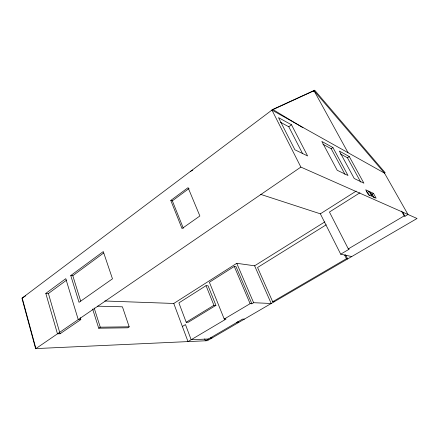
<?xml version="1.0" encoding="UTF-8"?>
<svg xmlns="http://www.w3.org/2000/svg" width="439" height="439" viewBox="0 0 439 439"><rect width="100%" height="100%" fill="white"/><g stroke="black" fill="none" stroke-linecap="round" stroke-linejoin="round"><path stroke-width="0.66" d="M401.482 211.11L404.176 215.889L404.994 216.24L407.979 214.479L384.504 173.131L314.028 90.719L271.939 110.074L384.504 173.131L385.151 172.719L314.692 90.225L272.778 109.443L21.95 298.224L35.641 348.775L300.869 167.089L417.05 218.496L207.362 340.702L35.905 348.588L22.202 298.032L25.66 295.848M312.93 91.537L314.692 90.225M170.782 200.431L188.079 187.651L199.877 215.993L182.026 228.565L170.782 200.431L172.34 200.821L189.066 188.49M80.825 319.592L60.077 333.766L57.465 333.821L45.815 293.395L65.768 278.666L78.246 319.587L80.825 319.592L80.227 317.649M70.756 275.549L103.28 251.563L112.477 278.82L79.031 302.323L70.756 275.549L72.803 275.708L103.626 253.029M45.815 293.395L48.405 293.51L66.712 280.038M280.472 122.272L288.78 126.756L291.501 124.78L307.607 155.944L294.898 149.792L278.513 117.641L291.501 124.78M322.994 144.272L331.204 148.728L332.927 147.548L348.001 175.496L337.212 170.272L321.836 141.451L332.927 147.548M340.379 153.935L347.436 157.76L349.274 156.536L363.882 183.184L354.224 178.508L339.325 151.065L349.274 156.536M92.634 309.023L98.715 328.207L100.268 327.181L129.187 326.825L122.426 306.806L97.579 306.164M129.187 326.825L127.672 327.801L98.715 328.207M104.817 300.995L173.778 303.464L236.758 263.312L254.615 265.798L324.827 221.904M254.615 265.798L271.198 303.497L253.627 302.701L251.86 303.755L236.034 266.66L234.267 266.429L209.387 282.255L224.23 319.043L226.047 319.049L188.013 341.591L173.778 303.464M206.05 285.663L178.903 302.899L186.202 322.253L188.298 322.242L215.933 305.363L208.086 285.822L206.05 285.663L213.914 305.292L215.933 305.363M260.717 194.384L320.355 213.82L356.188 191.097M359.931 192.787L329.442 212.026L348.308 248.897L349.268 249.127L340.708 254.176L320.355 213.82M366.433 191.799L367.569 192.32L369.1 191.355L371.789 196.255L368.409 194.735L365.698 189.78L369.1 191.355M370.944 193.659L372.14 194.208L373.463 193.379L376.124 198.208L372.574 196.612L369.89 191.722L373.463 193.379M326.221 224.79L257.556 267.499L272.674 301.741L274.084 301.812M186.202 322.253L213.914 305.292M182.366 326.473L185.467 324.58L191.163 339.726L208.503 338.99M224.23 319.043L250.115 303.678L251.86 303.755M348.308 248.897L404.176 215.889M272.674 301.741L346.453 258.686L347.661 258.933L345.504 254.686M190.383 171.457L192.759 170.14M210.155 338.03L212.075 337.953M236.506 322.643L238.355 322.638L237.839 321.381M244.402 319.109L242.569 319.104L205.425 340.79L204.695 338.892M340.708 254.176L351.738 256.557M272.778 109.443L302.926 127.694M402.64 212.07L404.994 216.24M372.14 194.208L374.204 197.962M314.028 90.719L348.05 152.712M367.569 192.32L369.358 195.58M347.436 157.76L360.688 182.026M331.204 148.728L344.939 174.283M288.78 126.756L302.63 153.705M271.939 110.074L300.869 167.089M344.604 255.032L346.453 258.686M236.758 263.312L253.627 302.701M234.267 266.429L250.115 303.678M172.34 200.821L183.326 228.247M94.16 307.98L100.268 327.181M72.803 275.708L80.677 301.088M48.405 293.51L60.077 333.766"/></g></svg>
